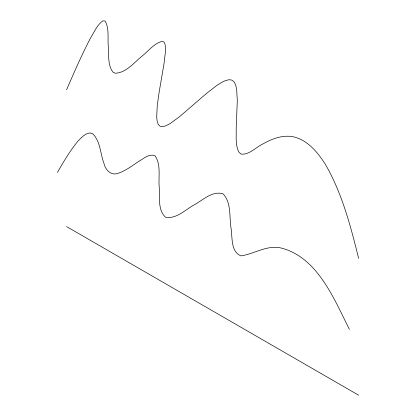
<?xml version="1.0" encoding="UTF-8"?>
<svg xmlns="http://www.w3.org/2000/svg" width="416" height="416" viewBox="0 0 416 416"><rect width="100%" height="100%" fill="white"/><g stroke="black" fill="none" stroke-linecap="round" stroke-linejoin="round"><path stroke-width="0.62" d="M66.565 89.778C74.194 72.212 81.827 54.616 90.73 37.648C94.401 31.819 97.131 24.861 102.97 20.8L105.118 21.003C109.418 28.517 107.489 37.887 108.28 46.197C109.054 54.777 107.432 64.761 112.887 72.072L115.404 73.268C126.547 72.592 134.087 62.452 142.246 55.957C148.647 50.872 154.092 43.238 162.38 41.33L164.07 42.146L165.079 44.351L165.48 47.824L165.365 52.385L163.961 64.028L159.136 92.196L157.238 105.758L156.697 117.005L157.17 121.29L158.272 124.446L160.087 126.277L162.692 126.667L166.005 125.736L169.936 123.682L179.254 116.938L206.388 93.543L216.7 85.54L221.343 82.581L225.514 80.569L229.107 79.695L232.034 80.142L234.218 82.046L235.737 85.254L236.683 89.575L237.297 100.729L236.22 127.431L236.168 139.734L236.626 144.914L237.541 149.172L239.013 152.313L241.15 154.133C249.725 154.939 256.095 146.91 263.468 143.655C272.116 138.679 282.017 135.138 292.12 136.531C307.216 139.417 317.517 152.09 325.38 164.346C342.129 193.367 350.662 226.112 358.618 258.393M57.382 172.5C63.591 161.756 69.857 150.972 77.766 141.367C81.234 137.831 84.786 133.406 90.085 132.943L92.862 133.858C100.49 141.58 100.24 153.535 103.912 163.238C105.186 169.754 111.098 176.134 118.175 173.264C125.845 170.742 132.262 165.651 138.934 161.283C143.702 158.668 149.24 153.249 155.022 155.813C161.216 164.632 158.309 176.618 159.177 186.779C160.092 196.758 157.362 209.711 165.526 217.199C176.4 219.294 185.323 209.669 194.21 204.859C202.956 200.138 212.472 190.367 223.137 193.903C231.374 202.587 229.252 216.143 230.89 227.152C232.658 236.34 230.277 251.774 240.989 255.876C254.394 253.963 266.765 244.806 280.946 247.972C317.595 257.182 334.11 299.135 349.435 329.451M66.565 226.585L358.618 395.2"/></g></svg>
